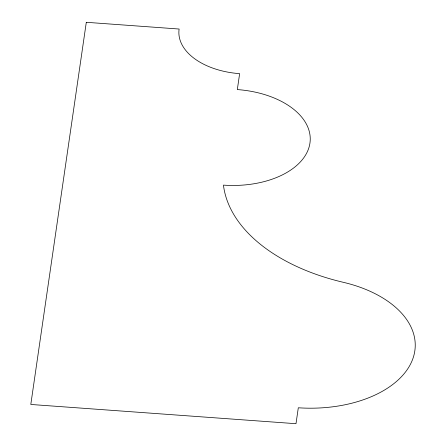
<?xml version="1.0" encoding="UTF-8"?>
<svg xmlns="http://www.w3.org/2000/svg" width="446" height="446" viewBox="0 0 446 446"><rect width="100%" height="100%" fill="white"/><g stroke="black" fill="none" stroke-linecap="round" stroke-linejoin="round"><path stroke-width="0.67" d="M86.301 22.3L30.802 404.461L295.993 423.7L298.307 407.778A108.266 65.155 1.8 0 0 412.834 358.779A108.266 65.155 1.8 0 0 343.325 282.312A181.193 109.047 1.8 0 1 223.446 185.118A79.884 48.073 1.8 0 0 309.942 143.116A79.884 48.073 1.8 0 0 237.322 89.574L239.636 73.651A66.571 40.062 1.8 0 1 179.119 29.035L86.301 22.3"/></g></svg>
